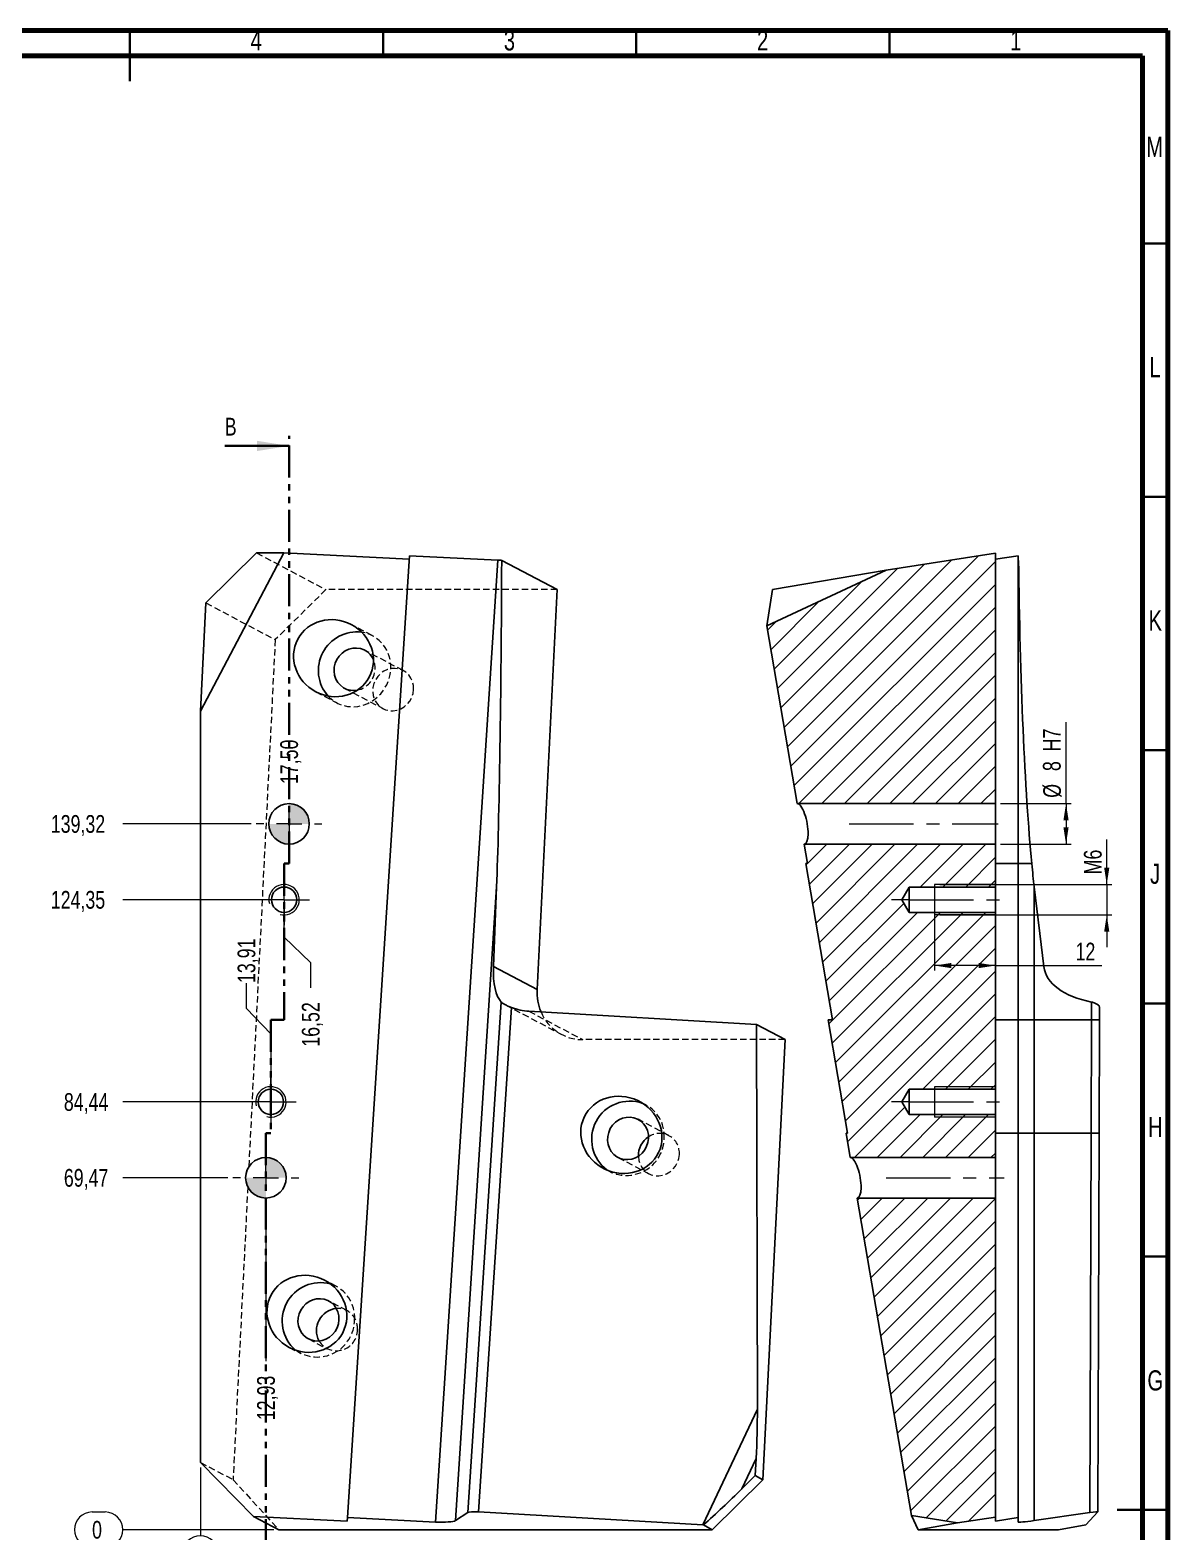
# Model space of a CAD drawing. Header units: millimetres. Extents: x 5 to 415, y 5 to 589.
# Drawn here: x 190.3 to 415, y 292.7 to 589.1 of the extents above; entities that cross this region are included whole.
import ezdxf

# ---------------------------------------------------------------- set-up
doc = ezdxf.new("R2010")
doc.units = ezdxf.units.MM
for name, pattern in [('CENTERX2', [20.32, 12.7, -2.54, 2.54, -2.54]), ('HIDDEN', [1.905, 1.27, -0.635]), ('PHANTOM', [12.7, 6.35, -1.27, 1.27, -1.27, 1.27, -1.27])]:
    doc.linetypes.add(name, pattern=pattern)
doc.styles.add('SLDTEXTSTYLE0', font='TXT', dxfattribs={"width": 0.75})
doc.dimstyles.new('SLDDIMSTYLE0', dxfattribs={"dimtxt": 3.5, "dimasz": 3.302, "dimexe": 0, "dimexo": 0.0625, "dimgap": 0.875, "dimtad": 0, "dimtih": 1, "dimtoh": 1, "dimdec": 0, "dimrnd": 1e-09, "dimdsep": 46, "dimtxsty": 'SLDTEXTSTYLE0', "dimblk1": 'NONE', "dimblk2": 'NONE', "dimsah": 1, "dimcen": 0.09, "dimadec": 0, "dimazin": 2, "dimtfac": 1, "dimtdec": 0, "dimtofl": 0, "dimtmove": 0, "dimatfit": 3, "dimldrblk": 'NONE', "dimfxl": 1, "dimfrac": 2, "dimtolj": 1, "dimtzin": 12, "dimarcsym": 0})
doc.dimstyles.new('SLDDIMSTYLE1', dxfattribs={"dimtxt": 3.5, "dimasz": 3.302, "dimexe": 0, "dimexo": 0.0625, "dimgap": 0.875, "dimtad": 0, "dimtih": 1, "dimtoh": 1, "dimrnd": 1e-09, "dimzin": 12, "dimdsep": 46, "dimtxsty": 'SLDTEXTSTYLE0', "dimblk1": 'NONE', "dimblk2": 'NONE', "dimsah": 1, "dimcen": 0.09, "dimadec": 0, "dimazin": 3, "dimtfac": 1, "dimtofl": 0, "dimtmove": 0, "dimatfit": 3, "dimldrblk": 'NONE', "dimfxl": 1, "dimfrac": 2, "dimtolj": 1, "dimtzin": 12, "dimarcsym": 0})
doc.dimstyles.new('SLDDIMSTYLE2', dxfattribs={"dimtxt": 3.5, "dimasz": 3.302, "dimexe": 0, "dimexo": 0.0625, "dimgap": 0.875, "dimtad": 1, "dimrnd": 1e-09, "dimzin": 12, "dimdsep": 46, "dimtxsty": 'SLDTEXTSTYLE0', "dimsah": 1, "dimcen": 0.09, "dimadec": 0, "dimazin": 3, "dimtfac": 1, "dimtofl": 0, "dimtmove": 0, "dimatfit": 3, "dimfxl": 1, "dimfrac": 2, "dimtolj": 1, "dimtzin": 12, "dimarcsym": 0})
doc.dimstyles.new('SLDDIMSTYLE4', dxfattribs={"dimtxt": 3.5, "dimasz": 3.302, "dimexe": 0, "dimexo": 0.0625, "dimgap": 0.875, "dimtad": 1, "dimrnd": 1e-09, "dimzin": 12, "dimdsep": 46, "dimtxsty": 'SLDTEXTSTYLE0', "dimsah": 1, "dimcen": 0.09, "dimadec": 0, "dimazin": 3, "dimtfac": 1, "dimtmove": 0, "dimatfit": 0, "dimfxl": 1, "dimfrac": 2, "dimtolj": 1, "dimtzin": 12, "dimarcsym": 0})

# ---------------------------------------------------------------- blocks, each defined once
blk = doc.blocks.new('_D_25')
at = {"color": 7, "linetype": 'Continuous', "lineweight": 18}
for p, q in [((223.94, 305.38), (223.94, 291.92)), ((220.46, 285.85), (220.46, 288.43)), ((227.43, 288.43), (227.43, 285.85))]:
    blk.add_line(p, q, dxfattribs=at)
for centre, start, end in [((223.94, 288.43), 0, 180), ((223.94, 285.85), 180, 0)]:
    blk.add_arc(centre, 3.49, start, end, dxfattribs=at)
at = {"color": 7, "linetype": 'Continuous', "lineweight": 18, "insert": (222.21, 285.85), "char_height": 3.5, "attachment_point": 1, "rotation": 90, "style": 'SLDTEXTSTYLE0'}
blk.add_mtext('0', dxfattribs=at)
blk = doc.blocks.new('_None')
blk = doc.blocks.new('_D_26')
at = {"color": 7, "linetype": 'Continuous', "lineweight": 18}
for p, q in [((233.02, 396.01), (233.02, 401.01)), ((233.02, 396.01), (237.85, 391.01)), ((237.85, 391.01), (237.85, 378.55))]:
    blk.add_line(p, q, dxfattribs=at)
at = {"color": 7, "linetype": 'Continuous', "lineweight": 18, "insert": (231.28, 401.01), "char_height": 3.5, "attachment_point": 1, "rotation": 90, "style": 'SLDTEXTSTYLE0'}
blk.add_mtext('13,91', dxfattribs=at)
blk = doc.blocks.new('_D_27')
at = {"color": 7, "linetype": 'Continuous', "lineweight": 18}
blk.add_line((236.88, 355.08), (236.88, 326.36), dxfattribs=at)
at = {"color": 7, "linetype": 'Continuous', "lineweight": 18, "insert": (235.14, 314.72), "char_height": 3.5, "attachment_point": 1, "rotation": 90, "style": 'SLDTEXTSTYLE0'}
blk.add_mtext('12,93', dxfattribs=at)
blk = doc.blocks.new('_D_28')
at = {"color": 7, "linetype": 'Continuous', "lineweight": 18}
blk.add_line((241.45, 439.93), (241.45, 440.28), dxfattribs=at)
at = {"color": 7, "linetype": 'Continuous', "lineweight": 18, "insert": (239.71, 440.28), "char_height": 3.5, "attachment_point": 1, "rotation": 90, "style": 'SLDTEXTSTYLE0'}
blk.add_mtext('17,50', dxfattribs=at)
blk = doc.blocks.new('_D_29')
at = {"color": 7, "linetype": 'Continuous', "lineweight": 18}
for p, q in [((240.47, 410.07), (240.47, 416.46)), ((245.71, 405.07), (240.47, 410.07)), ((245.71, 405.07), (245.71, 400.07))]:
    blk.add_line(p, q, dxfattribs=at)
at = {"color": 7, "linetype": 'Continuous', "lineweight": 18, "insert": (243.97, 388.44), "char_height": 3.5, "attachment_point": 1, "rotation": 90, "style": 'SLDTEXTSTYLE0'}
blk.add_mtext('16,52', dxfattribs=at)
blk = doc.blocks.new('_D_30')
at = {"color": 7, "linetype": 'Continuous', "lineweight": 18}
for p, q in [((202.55, 296.6), (205.13, 296.6)), ((238.41, 293.11), (208.62, 293.11)), ((205.13, 289.62), (202.55, 289.62))]:
    blk.add_line(p, q, dxfattribs=at)
for centre, start, end in [((202.55, 293.11), 90, 270), ((205.13, 293.11), 270, 90)]:
    blk.add_arc(centre, 3.49, start, end, dxfattribs=at)
at = {"color": 7, "linetype": 'Continuous', "lineweight": 18, "insert": (202.55, 294.84), "char_height": 3.5, "attachment_point": 1, "style": 'SLDTEXTSTYLE0'}
blk.add_mtext('0', dxfattribs=at)
blk = doc.blocks.new('_D_31')
at = {"color": 7, "linetype": 'Continuous', "lineweight": 18}
blk.add_line((229.38, 362.58), (208.62, 362.58), dxfattribs=at)
at = {"color": 7, "linetype": 'Continuous', "lineweight": 18, "insert": (196.98, 364.31), "char_height": 3.5, "attachment_point": 1, "style": 'SLDTEXTSTYLE0'}
blk.add_mtext('69,47', dxfattribs=at)
blk = doc.blocks.new('_D_32')
at = {"color": 7, "linetype": 'Continuous', "lineweight": 18}
blk.add_line((236.85, 377.55), (208.62, 377.55), dxfattribs=at)
at = {"color": 7, "linetype": 'Continuous', "lineweight": 18, "insert": (196.98, 379.28), "char_height": 3.5, "attachment_point": 1, "style": 'SLDTEXTSTYLE0'}
blk.add_mtext('84,44', dxfattribs=at)
blk = doc.blocks.new('_D_33')
at = {"color": 7, "linetype": 'Continuous', "lineweight": 18}
blk.add_line((239.47, 417.46), (208.62, 417.46), dxfattribs=at)
at = {"color": 7, "linetype": 'Continuous', "lineweight": 18, "insert": (194.4, 419.19), "char_height": 3.5, "attachment_point": 1, "style": 'SLDTEXTSTYLE0'}
blk.add_mtext('124,35', dxfattribs=at)
blk = doc.blocks.new('_D_34')
at = {"color": 7, "linetype": 'Continuous', "lineweight": 18}
blk.add_line((233.95, 432.43), (208.62, 432.43), dxfattribs=at)
at = {"color": 7, "linetype": 'Continuous', "lineweight": 18, "insert": (194.4, 434.16), "char_height": 3.5, "attachment_point": 1, "style": 'SLDTEXTSTYLE0'}
blk.add_mtext('139,32', dxfattribs=at)
blk = doc.blocks.new('SW_CENTERMARKSYMBOL_3')
at = {"color": 0, "linetype": 'Continuous', "lineweight": 0}
for p, q in [((0, 5), (0, 6.5)), ((-5, 0), (-6.5, 0)), ((0, 0), (-2.5, 0)), ((0, 0), (0, 2.5)), ((0, 0), (0, -2.5)), ((0, 0), (2.5, 0)), ((5, 0), (6.5, 0)), ((0, -5), (0, -6.5))]:
    blk.add_line(p, q, dxfattribs=at)
blk = doc.blocks.new('SW_CENTERMARKSYMBOL_4')
at = {"color": 0, "linetype": 'Continuous', "lineweight": 0}
for p, q in [((0, 5), (0, 6.5)), ((-5, 0), (-6.5, 0)), ((0, 0), (-2.5, 0)), ((0, 0), (0, 2.5)), ((0, 0), (0, -2.5)), ((0, 0), (2.5, 0)), ((5, 0), (6.5, 0)), ((0, -5), (0, -6.5))]:
    blk.add_line(p, q, dxfattribs=at)
blk = doc.blocks.new('SW_CENTERMARKSYMBOL_5')
at = {"color": 0, "linetype": 'Continuous', "lineweight": 0}
for p, q in [((0, 2.5), (0, 5)), ((-2.5, 0), (-5, 0)), ((0, 0), (-2.5, 0)), ((0, 0), (0, 2.5)), ((0, 0), (0, -2.5)), ((0, 0), (2.5, 0)), ((2.5, 0), (5, 0)), ((0, -2.5), (0, -5))]:
    blk.add_line(p, q, dxfattribs=at)
blk = doc.blocks.new('SW_CENTERMARKSYMBOL_6')
at = {"color": 0, "linetype": 'Continuous', "lineweight": 0}
for p, q in [((0, 2.5), (0, 5)), ((-2.5, 0), (-5, 0)), ((0, 0), (-2.5, 0)), ((0, 0), (0, 2.5)), ((0, 0), (0, -2.5)), ((0, 0), (2.5, 0)), ((2.5, 0), (5, 0)), ((0, -2.5), (0, -5))]:
    blk.add_line(p, q, dxfattribs=at)
blk = doc.blocks.new('SW_DOWELSYMBOL_0')
at = {"linetype": 'Continuous', "lineweight": 0}
h = blk.add_hatch(color=0, dxfattribs=at)
edge = h.paths.add_edge_path(flags=0)
edge.add_arc((0, 0), 4, 0, 90)
edge.add_line((0, 4), (0, 0))
edge.add_line((0, 0), (4, 0))
h = blk.add_hatch(color=0, dxfattribs=at)
edge = h.paths.add_edge_path(flags=0)
edge.add_arc((0, 0), 4, 180, 270)
edge.add_line((0, -4), (0, 0))
edge.add_line((0, 0), (-4, 0))
at = {"color": 0, "linetype": 'Continuous', "lineweight": 0}
blk.add_circle((0, 0), 4, dxfattribs=at)
blk = doc.blocks.new('SW_DOWELSYMBOL_1')
at = {"linetype": 'Continuous', "lineweight": 0}
h = blk.add_hatch(color=0, dxfattribs=at)
edge = h.paths.add_edge_path(flags=0)
edge.add_arc((0, 0), 4, 0, 90)
edge.add_line((0, 4), (0, 0))
edge.add_line((0, 0), (4, 0))
h = blk.add_hatch(color=0, dxfattribs=at)
edge = h.paths.add_edge_path(flags=0)
edge.add_arc((0, 0), 4, 180, 270)
edge.add_line((0, -4), (0, 0))
edge.add_line((0, 0), (-4, 0))
at = {"color": 0, "linetype": 'Continuous', "lineweight": 0}
blk.add_circle((0, 0), 4, dxfattribs=at)
blk = doc.blocks.new('_D_35')
at = {"color": 7, "linetype": 'Continuous', "lineweight": 18}
for p, q in [((394.87, 436.43), (394.87, 452.51)), ((381.92, 436.43), (395.87, 436.43)), ((394.87, 436.43), (394.87, 428.43)), ((381.92, 428.43), (395.87, 428.43))]:
    blk.add_line(p, q, dxfattribs=at)
for points in [[(394.87, 436.43), (394.36, 433.13), (395.38, 433.13)], [(394.87, 428.43), (395.38, 431.73), (394.36, 431.73)]]:
    blk.add_solid(points, dxfattribs=at)
at = {"color": 7, "linetype": 'Continuous', "lineweight": 18, "char_height": 3.5, "attachment_point": 1, "rotation": 90, "style": 'SLDTEXTSTYLE0'}
for s, insert in [('H7', (390.31, 446.75)), ('8', (390.31, 442.85)), ('%%c', (390.36, 437.58))]:
    blk.add_mtext(s, dxfattribs=dict(at, insert=insert))
blk = doc.blocks.new('_D_36')
at = {"color": 7, "linetype": 'Continuous', "lineweight": 18}
for p, q in [((368.92, 419.46), (368.92, 403.46)), ((380.92, 419.46), (380.92, 403.46)), ((380.92, 404.46), (368.92, 404.46)), ((380.92, 404.46), (401.92, 404.46))]:
    blk.add_line(p, q, dxfattribs=at)
for points in [[(368.92, 404.46), (372.23, 403.95), (372.23, 404.97)], [(380.92, 404.46), (377.62, 404.97), (377.62, 403.95)]]:
    blk.add_solid(points, dxfattribs=at)
at = {"color": 7, "linetype": 'Continuous', "lineweight": 18, "insert": (396.75, 408.97), "char_height": 3.5, "attachment_point": 1, "style": 'SLDTEXTSTYLE0'}
blk.add_mtext('12', dxfattribs=at)
blk = doc.blocks.new('_D_37')
at = {"color": 7, "linetype": 'Continuous', "lineweight": 18}
for p, q in [((402.91, 420.46), (402.91, 429.34)), ((369.92, 420.46), (403.91, 420.46)), ((402.91, 420.46), (402.91, 414.46)), ((369.92, 414.46), (403.91, 414.46)), ((402.91, 414.46), (402.91, 408.11))]:
    blk.add_line(p, q, dxfattribs=at)
for points in [[(402.91, 420.46), (403.42, 423.76), (402.4, 423.76)], [(402.91, 414.46), (402.4, 411.16), (403.42, 411.16)]]:
    blk.add_solid(points, dxfattribs=at)
at = {"color": 7, "linetype": 'Continuous', "lineweight": 18, "insert": (398.4, 422.46), "char_height": 3.5, "attachment_point": 1, "rotation": 90, "style": 'SLDTEXTSTYLE0'}
blk.add_mtext('M6', dxfattribs=at)

msp = doc.modelspace()

# ---------------------------------------------------------------- hatches: boundary and pattern name
at = {"linetype": 'Continuous', "lineweight": 18}
h = msp.add_hatch(dxfattribs=at)
h.set_pattern_fill('ANSI31', style=0)
h.paths.add_polyline_path([(380.924, 485.844), (359.368, 482.508), (335.793, 471.492), (341.79, 436.428), (380.924, 436.428)], flags=0)
h = msp.add_hatch(dxfattribs=at)
h.set_pattern_fill('ANSI31', style=0)
h.paths.add_polyline_path([(352.255, 366.577), (380.924, 366.577), (380.924, 375.045), (363.924, 375.045), (362.421, 377.545), (363.924, 380.045), (380.924, 380.045), (380.924, 414.96), (363.924, 414.96), (362.421, 417.46), (363.924, 419.96), (380.924, 419.96), (380.924, 428.428), (343.158, 428.428), (343.817, 424.577), (343.499, 424.577), (348.769, 393.767), (347.922, 393.767), (351.747, 371.402), (351.43, 371.402)], flags=0)
h = msp.add_hatch(dxfattribs=at)
h.set_pattern_fill('ANSI31', style=0)
h.paths.add_polyline_path([(364.345, 295.885), (373.464, 294.447), (380.924, 295.601), (380.924, 358.577), (353.623, 358.577)], flags=0)

# ---------------------------------------------------------------- linework, layer by layer
at = {"color": 7, "linetype": 'Continuous', "lineweight": 70}
for p, q in [((5, 589), (415, 589)), ((415, 589), (415, 5)), ((10, 584), (410, 584)), ((410, 584), (410, 10))]:
    msp.add_line(p, q, dxfattribs=at)
at = {"color": 7, "linetype": 'Continuous', "lineweight": 35}
for p, q in [((210, 589.001), (210, 578.999)), ((210, 584), (210, 589)), ((260, 584), (260, 589)), ((310, 584), (310, 589)), ((360, 584), (360, 589)), ((410, 547), (415, 547)), ((228.746, 507.03), (241.446, 507.03)), ((410, 497), (415, 497)), ((410, 447), (415, 447)), ((410, 397), (415, 397)), ((410, 347), (415, 347)), ((415.001, 297), (404.999, 297)), ((410, 297), (415, 297))]:
    msp.add_line(p, q, dxfattribs=at)
at = {"color": 7, "linetype": 'PHANTOM', "lineweight": 35}
for p, q in [((241.446, 424.577), (241.446, 509.03)), ((240.466, 424.577), (240.466, 393.767)), ((240.466, 424.577), (241.446, 424.577)), ((237.855, 393.767), (237.855, 371.402)), ((240.466, 393.767), (237.855, 393.767)), ((236.875, 371.402), (236.875, 271.261)), ((237.855, 371.402), (236.875, 371.402))]:
    msp.add_line(p, q, dxfattribs=at)
at = {"color": 7, "linetype": 'Continuous', "lineweight": 25}
for p, q in [((223.944, 454.669), (240.415, 485.895)), ((235.023, 485.895), (225.016, 476.025)), ((240.415, 485.895), (235.023, 485.895)), ((240.415, 485.895), (265.166, 484.653)), ((265.211, 485.348), (252.985, 295.489)), ((265.211, 485.348), (282.695, 484.47)), ((282.695, 484.47), (270.368, 294.617)), ((283.435, 484.444), (294.383, 478.669)), ((359.368, 482.508), (380.924, 485.844)), ((380.924, 485.844), (380.924, 436.428)), ((380.924, 484.653), (385.424, 485.348)), ((385.424, 485.348), (385.424, 424.577)), ((335.793, 471.492), (359.368, 482.508)), ((359.368, 482.508), (336.925, 478.669)), ((290.42, 399.707), (294.383, 478.669)), ((336.925, 478.669), (335.793, 471.492)), ((225.016, 476.025), (223.944, 454.669)), ((335.793, 471.492), (341.79, 436.428)), ((223.944, 306.381), (223.944, 454.669)), ((380.924, 436.428), (341.79, 436.428)), ((343.158, 428.428), (343.817, 424.577)), ((343.158, 428.428), (380.924, 428.428)), ((380.924, 419.96), (380.924, 428.428)), ((348.769, 393.767), (343.499, 424.577)), ((343.817, 424.577), (343.499, 424.577)), ((380.924, 424.577), (385.424, 424.577)), ((385.424, 424.577), (385.424, 393.767)), ((282.43, 420.01), (274.308, 294.91)), ((282.43, 420.01), (281.813, 404.248)), ((362.421, 417.46), (363.924, 419.96)), ((363.924, 419.96), (380.924, 419.96)), ((388.592, 420.01), (388.592, 393.767)), ((388.592, 420.01), (390.497, 404.248)), ((363.924, 414.96), (362.421, 417.46)), ((380.924, 414.96), (363.924, 414.96)), ((380.924, 380.045), (380.924, 414.96)), ((281.813, 404.248), (290.42, 399.707)), ((283.361, 397.25), (276.752, 296.488)), ((278.828, 296.629), (285.358, 396.184)), ((333.754, 392.81), (288.825, 395.435)), ((399.901, 397.25), (399.89, 393.767)), ((401.475, 393.767), (401.482, 396.225)), ((333.919, 316.909), (333.754, 392.81)), ((333.754, 392.81), (339.39, 389.837)), ((351.747, 371.402), (347.922, 393.767)), ((348.769, 393.767), (347.922, 393.767)), ((385.424, 393.767), (380.924, 393.767)), ((385.424, 393.767), (385.424, 371.402)), ((388.592, 393.767), (388.592, 371.402)), ((399.89, 393.767), (388.592, 393.767)), ((399.89, 393.767), (399.82, 371.402)), ((401.405, 371.402), (401.475, 393.767)), ((335.031, 302.979), (339.39, 389.837)), ((362.421, 377.545), (363.924, 380.045)), ((363.924, 380.045), (380.924, 380.045)), ((363.924, 375.045), (362.421, 377.545)), ((380.924, 375.045), (363.924, 375.045)), ((380.924, 366.577), (380.924, 375.045)), ((352.255, 366.577), (351.43, 371.402)), ((351.747, 371.402), (351.43, 371.402)), ((385.424, 371.402), (380.924, 371.402)), ((385.424, 371.402), (385.424, 295.489)), ((388.592, 371.402), (388.592, 294.91)), ((399.82, 371.402), (388.592, 371.402)), ((399.82, 371.402), (399.585, 296.488)), ((401.17, 296.635), (401.405, 371.402)), ((352.255, 366.577), (380.924, 366.577)), ((364.345, 295.885), (353.623, 358.577)), ((380.924, 358.577), (353.623, 358.577)), ((380.924, 295.601), (380.924, 358.577)), ((323.147, 294.04), (333.919, 316.909)), ((234.457, 295.723), (223.944, 306.381)), ((333.678, 307.14), (330.87, 301.179)), ((333.509, 303.782), (333.678, 307.14)), ((325.024, 293.109), (335.031, 302.979)), ((330.87, 301.179), (333.509, 303.782)), ((333.509, 303.782), (335.031, 302.979)), ((276.752, 296.488), (274.308, 294.91)), ((278.828, 296.629), (323.147, 294.04)), ((399.585, 296.488), (388.592, 294.91)), ((401.167, 296.629), (398.806, 294.04)), ((252.941, 294.795), (234.457, 295.723)), ((234.457, 295.723), (239.411, 293.109)), ((252.985, 295.489), (252.941, 294.795)), ((270.368, 294.617), (252.985, 295.489)), ((323.273, 294.032), (325.024, 293.109)), ((364.345, 295.885), (373.464, 294.447)), ((364.345, 295.885), (365.642, 293.109)), ((373.464, 294.447), (365.642, 293.109)), ((373.464, 294.447), (380.924, 295.601)), ((380.924, 294.795), (380.924, 295.601)), ((385.424, 295.489), (380.924, 294.795)), ((385.424, 294.617), (385.424, 295.489)), ((398.8, 294.032), (393.401, 293.109)), ((239.411, 293.109), (325.024, 293.109)), ((365.642, 293.109), (393.401, 293.109))]:
    msp.add_line(p, q, dxfattribs=at)
at = {"color": 7, "linetype": 'HIDDEN', "lineweight": 18}
for p, q in [((235.023, 485.895), (248.723, 478.669)), ((248.723, 478.669), (238.715, 468.799)), ((294.383, 478.669), (248.723, 478.669)), ((225.016, 476.025), (238.715, 468.799)), ((257.889, 469.577), (253.725, 471.774)), ((238.715, 468.799), (233.492, 364.711)), ((263.984, 462.688), (256.373, 466.702)), ((246.726, 458.506), (250.891, 456.31)), ((252.407, 459.184), (260.018, 455.17)), ((284.203, 396.699), (295.267, 390.862)), ((288.825, 395.435), (299.437, 389.837)), ((339.39, 389.837), (299.437, 389.837)), ((311.88, 376.981), (310.607, 377.652)), ((316.452, 370.895), (310.364, 374.106)), ((306.398, 366.588), (312.487, 363.377)), ((303.516, 364.434), (304.882, 363.714)), ((233.295, 360.793), (230.394, 302.979)), ((250.751, 341.15), (248.468, 342.355)), ((252.888, 336.349), (249.235, 338.276)), ((241.47, 329.087), (243.753, 327.883)), ((245.269, 330.758), (248.922, 328.831)), ((223.944, 306.381), (230.394, 302.979)), ((230.394, 302.979), (239.411, 293.109))]:
    msp.add_line(p, q, dxfattribs=at)
at = {"color": 7, "linetype": 'CENTERX2', "lineweight": 18}
for p, q in [((352.074, 432.428), (381.491, 432.428)), ((363.924, 417.46), (360.421, 417.46)), ((363.924, 417.46), (382.924, 417.46)), ((363.924, 377.545), (360.421, 377.545)), ((363.924, 377.545), (382.924, 377.545)), ((359.344, 362.577), (382.649, 362.577))]:
    msp.add_line(p, q, dxfattribs=at)
at = {"color": 7, "linetype": 'Continuous', "lineweight": 18}
for p, q in [((380.924, 420.46), (368.924, 420.46)), ((368.924, 420.46), (368.924, 414.46)), ((380.924, 414.46), (368.924, 414.46)), ((380.924, 380.545), (368.924, 380.545)), ((368.924, 380.545), (368.924, 374.545)), ((380.924, 374.545), (368.924, 374.545))]:
    msp.add_line(p, q, dxfattribs=at)
at = {"color": 7, "linetype": 'Continuous', "lineweight": 25, "flags": 128}
for points in [[(254.96, 458.826), (254.372, 458.753), (253.606, 458.791), (252.869, 458.979), (252.186, 459.31), (251.584, 459.773), (251.082, 460.35), (250.7, 461.021), (250.452, 461.761), (250.346, 462.545), (250.386, 463.342), (250.57, 464.125), (250.893, 464.865), (251.342, 465.536), (251.902, 466.114), (252.551, 466.576), (253.267, 466.907), (254.023, 467.095), (254.793, 467.133), (255.548, 467.02), (256.261, 466.759), (256.907, 466.36), (257.461, 465.838), (257.905, 465.211), (258.11, 464.798)], [(380.924, 428.428), (380.924, 428.515), (380.924, 428.773), (380.924, 429.192), (380.924, 429.751), (380.924, 430.428), (380.924, 431.192), (380.924, 432.01), (380.924, 432.846), (380.924, 433.664), (380.924, 434.428), (380.924, 435.104), (380.924, 435.664), (380.924, 436.082), (380.924, 436.34), (380.924, 436.428)], [(385.424, 424.577), (385.486, 424.577), (385.67, 424.577), (385.97, 424.577), (386.378, 424.577), (386.879, 424.577), (387.46, 424.577), (388.102, 424.577)], [(363.924, 414.96), (363.924, 415.061), (363.924, 415.357), (363.924, 415.823), (363.924, 416.421), (363.924, 417.104), (363.924, 417.815), (363.924, 418.498), (363.924, 419.097), (363.924, 419.563), (363.924, 419.858), (363.924, 419.96)], [(380.924, 414.96), (380.924, 415.061), (380.924, 415.357), (380.924, 415.823), (380.924, 416.421), (380.924, 417.104), (380.924, 417.815), (380.924, 418.498), (380.924, 419.097), (380.924, 419.563), (380.924, 419.858), (380.924, 419.96)], [(388.592, 393.767), (387.852, 393.767), (387.17, 393.767), (386.574, 393.767), (386.085, 393.767), (385.722, 393.767), (385.499, 393.767), (385.424, 393.767)], [(399.89, 393.767), (400.228, 393.767), (400.542, 393.767), (400.823, 393.767), (401.062, 393.767), (401.251, 393.767), (401.385, 393.767), (401.459, 393.767), (401.475, 393.767)], [(363.924, 375.045), (363.924, 375.146), (363.924, 375.442), (363.924, 375.908), (363.924, 376.506), (363.924, 377.189), (363.924, 377.901), (363.924, 378.584), (363.924, 379.182), (363.924, 379.648), (363.924, 379.944), (363.924, 380.045)], [(380.924, 375.045), (380.924, 375.146), (380.924, 375.442), (380.924, 375.908), (380.924, 376.506), (380.924, 377.189), (380.924, 377.901), (380.924, 378.584), (380.924, 379.182), (380.924, 379.648), (380.924, 379.944), (380.924, 380.045)], [(312.424, 370.347), (312.311, 369.553), (312.056, 368.788), (311.668, 368.079), (311.162, 367.452), (310.555, 366.93), (309.869, 366.531), (309.13, 366.271), (308.363, 366.157), (307.597, 366.195), (306.86, 366.383), (306.177, 366.714), (305.574, 367.177), (305.073, 367.754), (304.691, 368.425), (304.443, 369.165), (304.336, 369.949), (304.376, 370.746), (304.561, 371.529), (304.884, 372.269), (305.333, 372.94), (305.893, 373.518), (306.542, 373.98), (307.258, 374.311), (308.014, 374.499), (308.784, 374.537), (309.539, 374.424), (310.252, 374.163), (310.897, 373.764), (311.452, 373.242), (311.896, 372.615), (312.212, 371.906), (312.391, 371.141), (312.424, 370.347)], [(388.592, 371.402), (387.852, 371.402), (387.17, 371.402), (386.574, 371.402), (386.085, 371.402), (385.722, 371.402), (385.499, 371.402), (385.424, 371.402)], [(399.82, 371.402), (400.158, 371.402), (400.472, 371.402), (400.753, 371.402), (400.991, 371.402), (401.181, 371.402), (401.315, 371.402), (401.389, 371.402), (401.405, 371.402)], [(380.924, 358.577), (380.924, 358.664), (380.924, 358.923), (380.924, 359.341), (380.924, 359.901), (380.924, 360.577), (380.924, 361.341), (380.924, 362.159), (380.924, 362.995), (380.924, 363.813), (380.924, 364.577), (380.924, 365.254), (380.924, 365.813), (380.924, 366.231), (380.924, 366.49), (380.924, 366.577)], [(251.295, 334.517), (251.182, 333.723), (250.927, 332.958), (250.539, 332.249), (250.032, 331.622), (249.425, 331.1), (248.74, 330.701), (248, 330.44), (247.234, 330.327), (246.468, 330.365), (245.731, 330.553), (245.048, 330.884), (244.445, 331.347), (243.944, 331.924), (243.562, 332.595), (243.313, 333.335), (243.207, 334.118), (243.247, 334.916), (243.432, 335.699), (243.755, 336.439), (244.204, 337.11), (244.763, 337.687), (245.413, 338.15), (246.128, 338.481), (246.885, 338.669), (247.654, 338.707), (248.409, 338.593), (249.123, 338.333), (249.768, 337.934), (250.323, 337.412), (250.767, 336.785), (251.083, 336.076), (251.261, 335.311), (251.295, 334.517)]]:
    msp.add_lwpolyline(points, dxfattribs=at)
at = {"color": 7, "linetype": 'HIDDEN', "lineweight": 18, "flags": 128}
for points in [[(249.116, 457.673), (249.437, 457.349), (250.221, 456.716), (251.089, 456.21), (252.024, 455.84), (253.007, 455.616), (254.019, 455.541), (255.038, 455.616), (256.044, 455.84), (257.016, 456.21), (257.935, 456.716), (258.781, 457.349), (259.539, 458.096), (260.191, 458.941), (260.725, 459.868), (261.131, 460.858), (261.399, 461.89), (261.524, 462.943)], [(266.044, 458.929), (266.01, 459.723), (265.832, 460.488), (265.516, 461.197), (265.072, 461.823), (264.517, 462.346), (263.872, 462.744), (263.158, 463.005), (262.403, 463.119), (261.634, 463.081), (260.877, 462.893), (260.162, 462.562), (259.512, 462.099), (258.953, 461.522), (258.504, 460.851), (258.181, 460.111), (257.996, 459.327), (257.956, 458.53), (258.062, 457.747), (258.311, 457.006), (258.693, 456.336), (259.194, 455.758), (259.797, 455.296), (260.48, 454.965), (261.217, 454.777), (261.983, 454.739), (262.749, 454.852), (263.489, 455.113), (264.174, 455.512), (264.781, 456.034), (265.288, 456.661), (265.676, 457.37), (265.931, 458.135), (266.044, 458.929)], [(310.422, 366.839), (310.425, 366.737), (310.531, 365.954), (310.78, 365.213), (311.162, 364.543), (311.663, 363.965), (312.266, 363.503), (312.948, 363.171), (313.686, 362.983), (314.452, 362.946), (315.218, 363.059), (315.957, 363.32), (316.643, 363.719), (317.25, 364.241), (317.757, 364.868), (318.144, 365.577), (318.399, 366.342), (318.512, 367.136)]]:
    msp.add_lwpolyline(points, dxfattribs=at)
at = {"color": 7, "linetype": 'Continuous', "lineweight": 25}
for centre, radius in [((241.446, 432.428), 4), ((240.466, 417.46), 2.5), ((237.855, 377.545), 2.5), ((236.875, 362.577), 4)]:
    msp.add_circle(centre, radius, dxfattribs=at)
for centre, radius, start, end in [((254.871, 462.689), 7.635, 83.30214, 221.07529), ((300.274, 399.178), 9.868, 176.92649, 203.16676), ((308.744, 370.155), 7.545, 70.40622, 233.59749), ((314.9, 366.909), 4.478, 123.49201, 180.88547), ((247.66, 334.301), 7.575, 74.93158, 229.44584), ((251.24, 332.413), 4.381, 96.0875, 208.28993)]:
    msp.add_arc(centre, radius, start, end, dxfattribs=at)
at = {"color": 7, "linetype": 'HIDDEN', "lineweight": 18}
for centre, radius, start, end in [((254.676, 463.489), 6.87, 355.44555, 80.90837), ((254.023, 463.14), 4.414, 282.24854, 357.44716), ((254.25, 463.169), 4.189, 356.91044, 22.87452), ((299.437, 398.778), 8.941, 202.9203, 270.00301), ((308.576, 370.85), 6.957, 355.85948, 67.18641), ((314.634, 367.438), 3.89, 355.53518, 124.52993), ((308.074, 370.476), 7.442, 239.2211, 359.00876), ((247.467, 335.024), 6.937, 355.80515, 71.84002), ((251.081, 332.903), 3.879, 355.36888, 94.53034), ((246.998, 334.58), 7.388, 234.76128, 359.50756), ((250.844, 332.541), 4.104, 212.48964, 0.67542)]:
    msp.add_arc(centre, radius, start, end, dxfattribs=at)
at = {"color": 7, "linetype": 'Continuous', "lineweight": 18}
for centre in [(240.466, 417.46), (237.855, 377.545)]:
    msp.add_arc(centre, 3, 255, 195, dxfattribs=at)
at = {"color": 7, "linetype": 'Continuous', "lineweight": 25}
for centre, major_axis, ratio, start_param, end_param in [((282.161, 476.243), (0.399, 64.887), 0.0190165, 3.6640742, 4.8392302), ((282.735, 485.087), (3.995, -0.199), 0.1545503, 4.7100613, 4.8962621), ((389.424, 485.087), (4, 0.619), 0.0489542, 3.1340226, 3.3202233), ((389.424, 476.243), (-1.236, 64.887), 0.0586311, 1.4429556, 2.4907503), ((342.474, 432.428), (-0.76, 3.993), 0.3140103, 3.08187, 6.2234627), ((389.424, 476.243), (-1.236, 64.887), 0.0586311, 2.4907503, 2.6181117), ((286.089, 407.01), (1.782, 10.281), 0.3799959, 1.907945, 2.8811848), ((409.731, 407.01), (19.213, 2.917), 0.5143425, 3.1259514, 4.0991912), ((288.803, 405.578), (9.79, -4.678), 0.9214856, 4.7993248, 5.1292437), ((352.939, 362.577), (-0.76, 3.993), 0.3140103, 3.08187, 6.2234627), ((330.633, 308.746), (1.054, 24.715), 0.1259399, 4.6527413, 5.0543423), ((327.825, 302.785), (19.49, 19.043), 0.1203205, 4.3612428, 4.7511214), ((278.702, 296.326), (1.998, -0.099), 0.1546242, 1.5152099, 2.9297166), ((399.169, 296.326), (2.001, 0.309), 0.0489309, 6.2225165, 7.6370231), ((270.408, 295.234), (3.995, -0.199), 0.1545503, 4.7100613, 6.0714181), ((324.402, 295.518), (10.817, -0.461), 0.1421985, 4.6021354, 4.6138579), ((389.424, 295.234), (4, 0.619), 0.0489542, 3.1340226, 4.4953794), ((408.764, 295.518), (9.974, 1.516), 0.0531038, 3.0761089, 3.0878314)]:
    msp.add_ellipse(centre, major_axis=major_axis, ratio=ratio, start_param=start_param, end_param=end_param, dxfattribs=at)
for centre, major_axis, ratio in [((250.225, 465.14), (-7.065, 3.727), 0.9389023), ((307.061, 371.043), (7.343, -3.509), 0.9214856), ((244.969, 335.721), (-7.065, 3.727), 0.9389023)]:
    msp.add_ellipse(centre, major_axis=major_axis, ratio=ratio, dxfattribs=at)
for points, knots in [([(285.358, 396.184), (285.125, 396.274), (284.898, 396.367), (284.459, 396.566), (284.259, 396.666), (283.897, 396.866), (283.745, 396.96), (283.498, 397.13), (283.41, 397.201), (283.361, 397.25)], [0, 0, 0, 0, 0.25, 0.25, 0.5, 0.5, 0.75, 0.75, 1, 1, 1, 1]), ([(401.476, 396.225), (401.476, 396.257), (401.475, 396.335), (401.402, 396.467), (401.27, 396.618), (401.081, 396.77), (400.839, 396.919), (400.557, 397.054), (400.242, 397.171), (400.016, 397.223), (399.901, 397.25)], [0, 0, 0, 0, 0.0899243, 0.2224161, 0.3510689, 0.4832883, 0.614854, 0.7503682, 0.8732005, 1, 1, 1, 1])]:
    msp.add_open_spline(points, degree=3, knots=knots, dxfattribs=at)
at = {"color": 7, "linetype": 'Continuous', "lineweight": 35}
msp.add_solid([(241.446, 507.03), (235.096, 508.046), (235.096, 506.014)], dxfattribs=at)

# ---------------------------------------------------------------- block references
at = {"color": 7, "linetype": 'Continuous', "lineweight": 0}
for name, p in [('SW_CENTERMARKSYMBOL_4', (241.446, 432.428)), ('SW_DOWELSYMBOL_0', (241.446, 432.428)), ('SW_CENTERMARKSYMBOL_6', (240.466, 417.46)), ('SW_CENTERMARKSYMBOL_5', (237.855, 377.545)), ('SW_CENTERMARKSYMBOL_3', (236.875, 362.577)), ('SW_DOWELSYMBOL_1', (236.875, 362.577))]:
    msp.add_blockref(name, p, dxfattribs=at)

# ---------------------------------------------------------------- texts
at = {"color": 7, "linetype": 'Continuous', "lineweight": 0, "char_height": 3.969, "attachment_point": 2, "style": 'SLDTEXTSTYLE0'}
for s, insert in [('4', (234.96, 589.06)), ('3', (284.96, 589.06)), ('2', (334.96, 589.06)), ('1', (384.96, 589.06)), ('M', (412.362, 568.06)), ('L', (412.455, 524.56)), ('K', (412.489, 474.56)), ('J', (412.465, 424.56)), ('H', (412.49, 374.56)), ('G', (412.487, 324.56))]:
    msp.add_mtext(s, dxfattribs=dict(at, insert=insert))
at = {"color": 7, "linetype": 'Continuous', "insert": (228.746, 512.579), "char_height": 3.5, "attachment_point": 1, "style": 'SLDTEXTSTYLE0'}
msp.add_mtext('B', dxfattribs=at)

# ---------------------------------------------------------------- dimensions: what is measured, and where the dimension line sits
at = {"color": 7, "linetype": 'Continuous', "lineweight": 18}
for feature_location, offset, dtype, origin, dimstyle, picture, middle in [((241.446, 438.928), (0, 1.352), 1, (223.944, 306.381), 'SLDDIMSTYLE1', '_D_28', (241.446, 446.098)), ((234.946, 432.428), (-26.325, 0), 0, (239.411, 293.109), 'SLDDIMSTYLE1', '_D_34', (201.509, 432.428)), ((240.466, 417.46), (-31.846, 0), 0, (239.411, 293.109), 'SLDDIMSTYLE1', '_D_33', (201.509, 417.46)), ((240.466, 417.46), (5.24, -17.387), 1, (223.944, 306.381), 'SLDDIMSTYLE1', '_D_29', (245.706, 394.254)), ((237.855, 377.545), (-4.837, 23.468), 1, (223.944, 306.381), 'SLDDIMSTYLE1', '_D_26', (233.018, 406.832)), ((237.855, 377.545), (-29.234, 0), 0, (239.411, 293.109), 'SLDDIMSTYLE1', '_D_32', (202.802, 377.545)), ((230.375, 362.577), (-21.755, 0), 0, (239.411, 293.109), 'SLDDIMSTYLE1', '_D_31', (202.802, 362.577)), ((236.875, 356.077), (0, -29.719), 1, (223.944, 306.381), 'SLDDIMSTYLE1', '_D_27', (236.875, 320.54)), ((223.944067461, 306.381499898), (0, -14.459700104), 1, (223.944067461, 306.381499898), 'SLDDIMSTYLE0', '_D_25', (223.944067461, 287.13968189)), ((239.411308228, 293.108925572), (-30.790986985, 0), 0, (239.411308228, 293.108925572), 'SLDDIMSTYLE0', '_D_30', (203.838203339, 293.108925572))]:
    dim = msp.add_ordinate_dim(feature_location=feature_location, offset=offset, dtype=dtype, origin=origin, dimstyle=dimstyle, dxfattribs=at)
    dim.commit()
    dim.dimension.update_dxf_attribs({"geometry": picture, "text_midpoint": middle})
for base, p1, p2, text, dimstyle, picture, middle in [((394.87, 428.428), (380.924, 436.428), (380.924, 428.428), '%%c<> H7', 'SLDDIMSTYLE2', '_D_35', (394.87, 445.042)), ((402.91, 414.46), (368.924, 420.46), (368.924, 414.46), 'M6', 'SLDDIMSTYLE4', '_D_37', (402.91, 425.901))]:
    dim = msp.add_linear_dim(base=base, p1=p1, p2=p2, angle=90, text=text, dimstyle=dimstyle, dxfattribs=at)
    dim.commit()
    dim.dimension.update_dxf_attribs({"geometry": picture, "text_midpoint": middle, "dimtype": 160})
dim = msp.add_linear_dim(base=(368.924, 404.463), p1=(380.924, 420.46), p2=(368.924, 420.46), dimstyle='SLDDIMSTYLE2', dxfattribs=at)
dim.commit()
dim.dimension.update_dxf_attribs({"geometry": '_D_36', "text_midpoint": (399.337, 404.463), "dimtype": 160})

doc.saveas('drawing.dxf')
